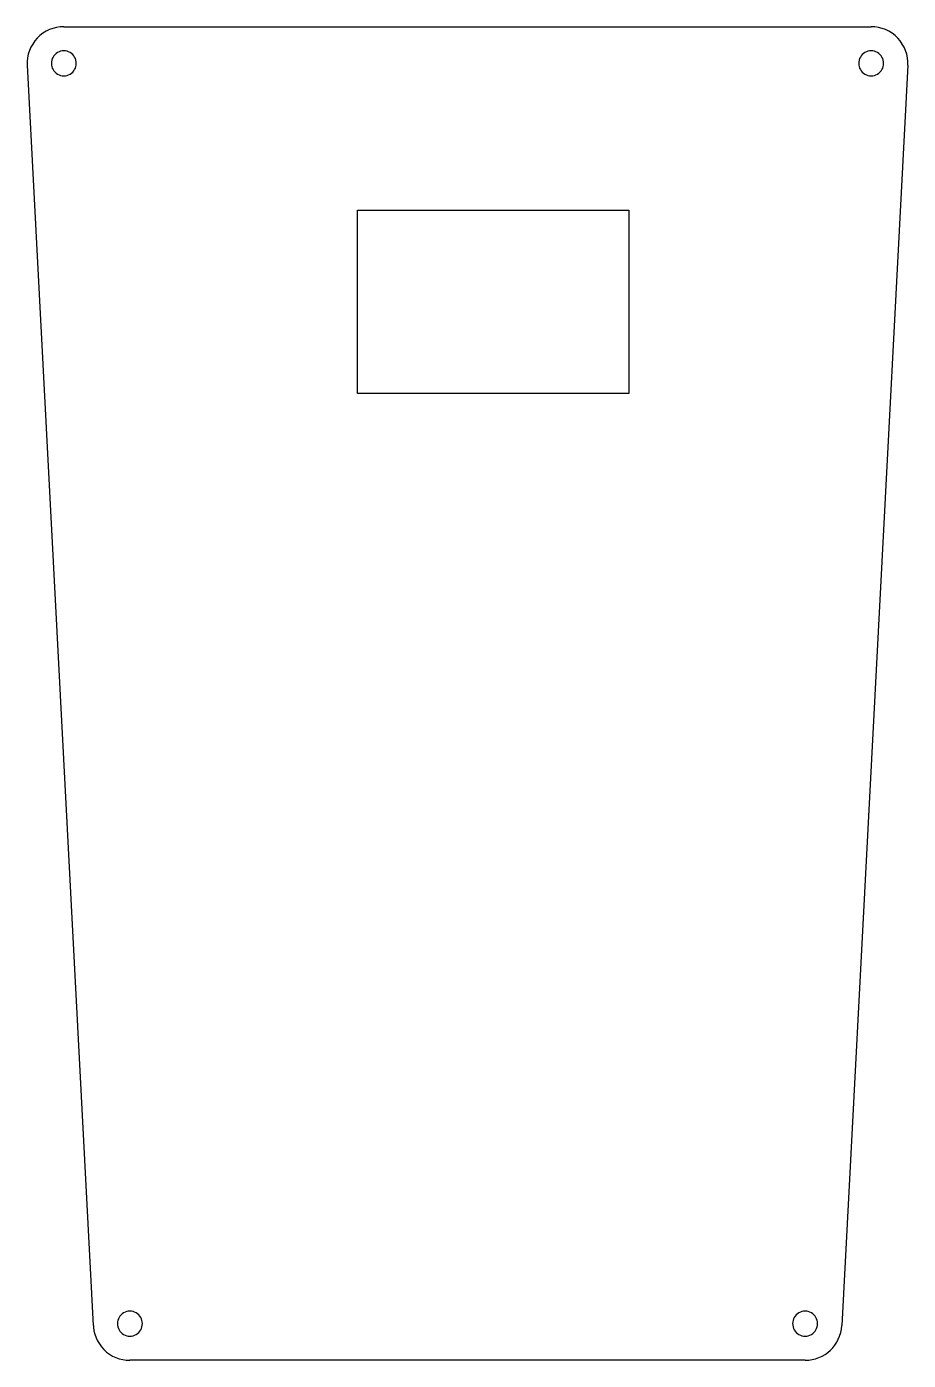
# Model space of a CAD drawing. Extents: x -14 to 106, y -5 to 177.
import ezdxf

# ---------------------------------------------------------------- set-up
doc = ezdxf.new("R2010")
doc.units = 0
doc.layers.get('0').update_dxf_attribs({"linetype": 'CONTINUOUS'})

msp = doc.modelspace()

# ---------------------------------------------------------------- linework, layer by layer
at = {"color": 7}
for p, q in [((-9, 176.764), (101, 176.764)), ((-13.99315, 171.502372), (-4.99315, -0.261629)), ((-7.3, 171.764), (-7.3, 171.764)), ((105.99315, 171.502372), (96.99315, -0.261629)), ((102.7, 171.764), (102.7, 171.764)), ((31.000004, 151.764), (68.000004, 151.764)), ((31.000004, 126.764), (31.000004, 151.764)), ((68.000004, 151.764), (68.000004, 126.764)), ((68.000004, 126.764), (31.000004, 126.764)), ((1.7, 0), (1.7, 0)), ((93.7, 0), (93.7, 0)), ((92, -5), (0, -5))]:
    msp.add_line(p, q, dxfattribs=at)
for points in [[(-8.999997, 176.764), (-10.37149, 176.764001), (-11.682774, 176.200634), (-12.626853, 175.205793)], [(104.626854, 175.205792), (103.682774, 176.200634), (102.37149, 176.764001), (100.999996, 176.764)], [(-12.626853, 175.205793), (-13.570932, 174.210952), (-14.064915, 172.871986), (-13.99315, 171.502372)], [(105.99315, 171.502369), (106.064915, 172.871984), (105.570933, 174.21095), (104.626854, 175.205792)], [(-9.85, 173.236243), (-10.375982, 172.932568), (-10.7, 172.371352), (-10.7, 171.764)], [(-8.15, 173.236243), (-8.675982, 173.539919), (-9.324018, 173.539919), (-9.85, 173.236243)], [(-7.3, 171.764), (-7.3, 172.371352), (-7.624018, 172.932568), (-8.15, 173.236243)], [(100.15, 173.236243), (99.624018, 172.932568), (99.3, 172.371352), (99.3, 171.764)], [(101.85, 173.236243), (101.324018, 173.539919), (100.675982, 173.539919), (100.15, 173.236243)], [(102.7, 171.764), (102.7, 172.371352), (102.375982, 172.932568), (101.85, 173.236243)], [(-10.7, 171.764), (-10.7, 171.156649), (-10.375982, 170.595433), (-9.85, 170.291757)], [(-8.15, 170.291757), (-7.624018, 170.595433), (-7.3, 171.156649), (-7.3, 171.764)], [(99.3, 171.764), (99.3, 171.156649), (99.624018, 170.595433), (100.15, 170.291757)], [(101.85, 170.291757), (102.375982, 170.595433), (102.7, 171.156649), (102.7, 171.764)], [(-9.85, 170.291757), (-9.324018, 169.988081), (-8.675982, 169.988081), (-8.15, 170.291757)], [(100.15, 170.291757), (100.675982, 169.988081), (101.324018, 169.988081), (101.85, 170.291757)], [(-5, 0), (-5, -1.326082), (-4.473216, -2.597852), (-3.535534, -3.535534)], [(-0.85, 1.472243), (-1.375982, 1.168567), (-1.7, 0.607351), (-1.7, 0)], [(-1.7, 0), (-1.7, -0.607352), (-1.375982, -1.168568), (-0.85, -1.472243)], [(0.85, 1.472243), (0.324018, 1.775919), (-0.324018, 1.775919), (-0.85, 1.472243)], [(1.7, 0), (1.7, 0.607351), (1.375982, 1.168567), (0.85, 1.472243)], [(0.85, -1.472243), (1.375982, -1.168568), (1.7, -0.607352), (1.7, 0)], [(91.15, 1.472243), (90.624018, 1.168567), (90.3, 0.607351), (90.3, 0)], [(90.3, 0), (90.3, -0.607352), (90.624018, -1.168568), (91.15, -1.472243)], [(92.85, 1.472243), (92.324018, 1.775919), (91.675982, 1.775919), (91.15, 1.472243)], [(93.7, 0), (93.7, 0.607351), (93.375982, 1.168567), (92.85, 1.472243)], [(92.85, -1.472243), (93.375982, -1.168568), (93.7, -0.607352), (93.7, 0)], [(-0.85, -1.472243), (-0.324018, -1.775919), (0.324018, -1.775919), (0.85, -1.472243)], [(91.15, -1.472243), (91.675982, -1.775919), (92.324018, -1.775919), (92.85, -1.472243)], [(92, -5), (94.65975, -5), (96.853977, -2.917735), (96.99315, -0.261629)], [(-3.535534, -3.535534), (-2.597852, -4.473216), (-1.326082, -5), (0, -5)]]:
    msp.add_open_spline(points, degree=3, dxfattribs=at)

doc.saveas('drawing.dxf')
